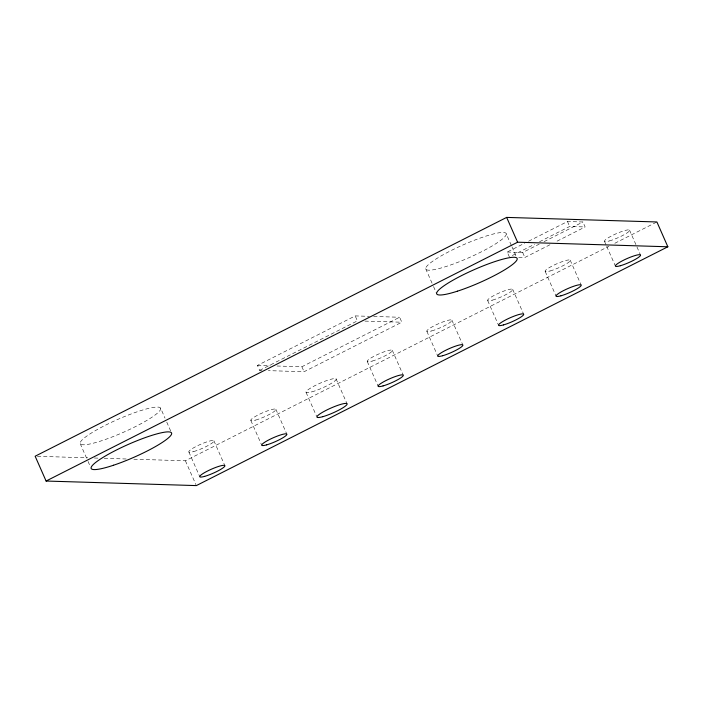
<?xml version="1.0" encoding="UTF-8"?>
<svg xmlns="http://www.w3.org/2000/svg" width="703" height="703" viewBox="0 0 703 703"><rect width="100%" height="100%" fill="white"/><g stroke="black" fill="none" stroke-linecap="round" stroke-linejoin="round"><path stroke-width="0.53" stroke-dasharray="3.52 2.64" d="M261.815 370.446L259.653 370.376L257.465 365.419L355.208 315.911L369.295 316.332M259.653 370.376L357.396 320.867L355.208 315.911M509.411 256.999L507.223 252.034L524.719 243.176M528.603 241.208L567.479 221.515L582.928 221.99L585.116 226.955L555.959 241.718M512.329 255.523L534.684 244.205M539.544 241.735L569.667 226.48L585.116 226.955M507.223 252.034L522.68 252.509L539.201 244.134M544.052 241.674L582.928 221.99M276.964 366.008L301.877 366.764L399.629 317.255L401.817 322.22L304.074 371.729L268.318 370.639M518.682 257.28L524.869 257.465L551.099 244.178M133.851 459.217L185.399 460.79L608.974 246.243M614.844 243.273L656.91 221.963M373.627 316.464L399.629 317.255M364.98 321.104L401.817 322.22M257.465 365.419L270.462 365.815M37.347 456.291L87.787 457.82M94.369 458.022L98.754 458.154M104.237 458.321L126.18 458.989M629.519 230.101L636.523 245.98M636.962 246.973L640.459 254.908M604.536 241.41L606.294 245.382M606.724 246.375L615.485 266.217M567.479 221.515L569.667 226.48M570.186 260.154L581.126 284.961M545.203 271.463L556.152 296.271M522.68 252.509L524.869 257.465M506.283 233.941A43.955 7.03 -23.8 0 1 446.493 266.367A43.955 7.03 -23.8 0 1 445.148 253.669A43.955 7.03 -23.8 0 1 506.283 233.941L511.538 245.848M511.969 246.841L516.784 257.755M512.663 289.284L523.612 314.1M487.689 300.594L498.629 325.41M451.862 320.085L462.802 344.892M425.666 268.704L433.11 285.576M433.549 286.569L436.607 293.52M426.879 331.394L437.82 356.201M392.265 350.27L403.214 375.077M367.291 361.579L378.232 386.386M336.06 378.873L347.001 403.68M301.877 366.764L304.074 371.729M306.086 392.441L316.596 416.264M275.84 409.234L286.789 434.05M250.866 420.543L261.806 445.359M213.87 440.719L224.819 465.535M188.896 452.029L199.837 476.845M185.399 460.79L195.9 484.604M160.644 408.215A43.955 7.03 -23.8 0 1 102.629 440.412A43.955 7.03 -23.8 0 1 97.989 429.155A43.955 7.03 -23.8 0 1 160.644 408.215L165.02 418.136M166.769 422.108L171.585 433.03M80.195 443.637L87.638 460.509M88.077 461.502L89.826 465.474M193.72 451.554A13.735 2.197 -23.8 0 0 213.879 441.343A13.735 2.197 -23.8 0 0 196.559 446.229A13.735 2.197 -23.8 0 0 193.72 451.554M255.69 420.069A13.735 2.197 -23.8 0 0 275.84 409.858A13.735 2.197 -23.8 0 0 258.528 414.744A13.735 2.197 -23.8 0 0 255.69 420.069M311.877 391.87A16.485 2.636 -23.8 0 0 336.06 379.62A16.485 2.636 -23.8 0 0 315.278 385.481A16.485 2.636 -23.8 0 0 311.877 391.87M372.115 361.096A13.735 2.197 -23.8 0 0 392.274 350.894A13.735 2.197 -23.8 0 0 374.954 355.771A13.735 2.197 -23.8 0 0 372.115 361.096M431.704 330.92A13.735 2.197 -23.8 0 0 451.862 320.709A13.735 2.197 -23.8 0 0 434.542 325.594A13.735 2.197 -23.8 0 0 431.704 330.92M492.513 300.119A13.735 2.197 -23.8 0 0 512.672 289.908A13.735 2.197 -23.8 0 0 495.351 294.794A13.735 2.197 -23.8 0 0 492.513 300.119M550.036 270.989A13.735 2.197 -23.8 0 0 570.186 260.778A13.735 2.197 -23.8 0 0 552.866 265.664A13.735 2.197 -23.8 0 0 550.036 270.989M609.369 240.936A13.735 2.197 -23.8 0 0 629.519 230.725A13.735 2.197 -23.8 0 0 612.199 235.61A13.735 2.197 -23.8 0 0 609.369 240.936"/><path stroke-width="1.05" d="M506.661 217.403L35.15 456.221L46.09 481.037L196.339 485.597L667.85 246.779L656.91 221.963L506.661 217.403L517.601 242.21L667.85 246.779M46.09 481.037L517.601 242.21M113.57 465.219A43.955 7.03 -23.8 0 0 171.585 433.03A43.955 7.03 -23.8 0 0 108.93 453.962A43.955 7.03 -23.8 0 0 113.57 465.219M457.433 291.174A43.955 7.03 -23.8 0 0 517.223 258.748A43.955 7.03 -23.8 0 0 456.089 278.476A43.955 7.03 -23.8 0 0 457.433 291.174M204.661 476.37A13.735 2.197 -23.8 0 0 224.819 466.159A13.735 2.197 -23.8 0 0 207.499 471.045A13.735 2.197 -23.8 0 0 204.661 476.37M620.31 265.743A13.735 2.197 -23.8 0 0 640.459 255.532A13.735 2.197 -23.8 0 0 623.148 260.418A13.735 2.197 -23.8 0 0 620.31 265.743M560.976 295.796A13.735 2.197 -23.8 0 0 581.126 285.585A13.735 2.197 -23.8 0 0 563.806 290.471A13.735 2.197 -23.8 0 0 560.976 295.796M503.453 324.927A13.735 2.197 -23.8 0 0 523.612 314.724A13.735 2.197 -23.8 0 0 506.292 319.601A13.735 2.197 -23.8 0 0 503.453 324.927M442.653 355.727A13.735 2.197 -23.8 0 0 462.802 345.516A13.735 2.197 -23.8 0 0 445.482 350.402A13.735 2.197 -23.8 0 0 442.653 355.727M383.056 385.912A13.735 2.197 -23.8 0 0 403.214 375.701A13.735 2.197 -23.8 0 0 385.894 380.587A13.735 2.197 -23.8 0 0 383.056 385.912M322.818 416.677A16.485 2.636 -23.8 0 0 347.01 404.427A16.485 2.636 -23.8 0 0 326.227 410.288A16.485 2.636 -23.8 0 0 322.818 416.677M266.63 444.876A13.735 2.197 -23.8 0 0 286.789 434.674A13.735 2.197 -23.8 0 0 269.469 439.56A13.735 2.197 -23.8 0 0 266.63 444.876"/></g></svg>
